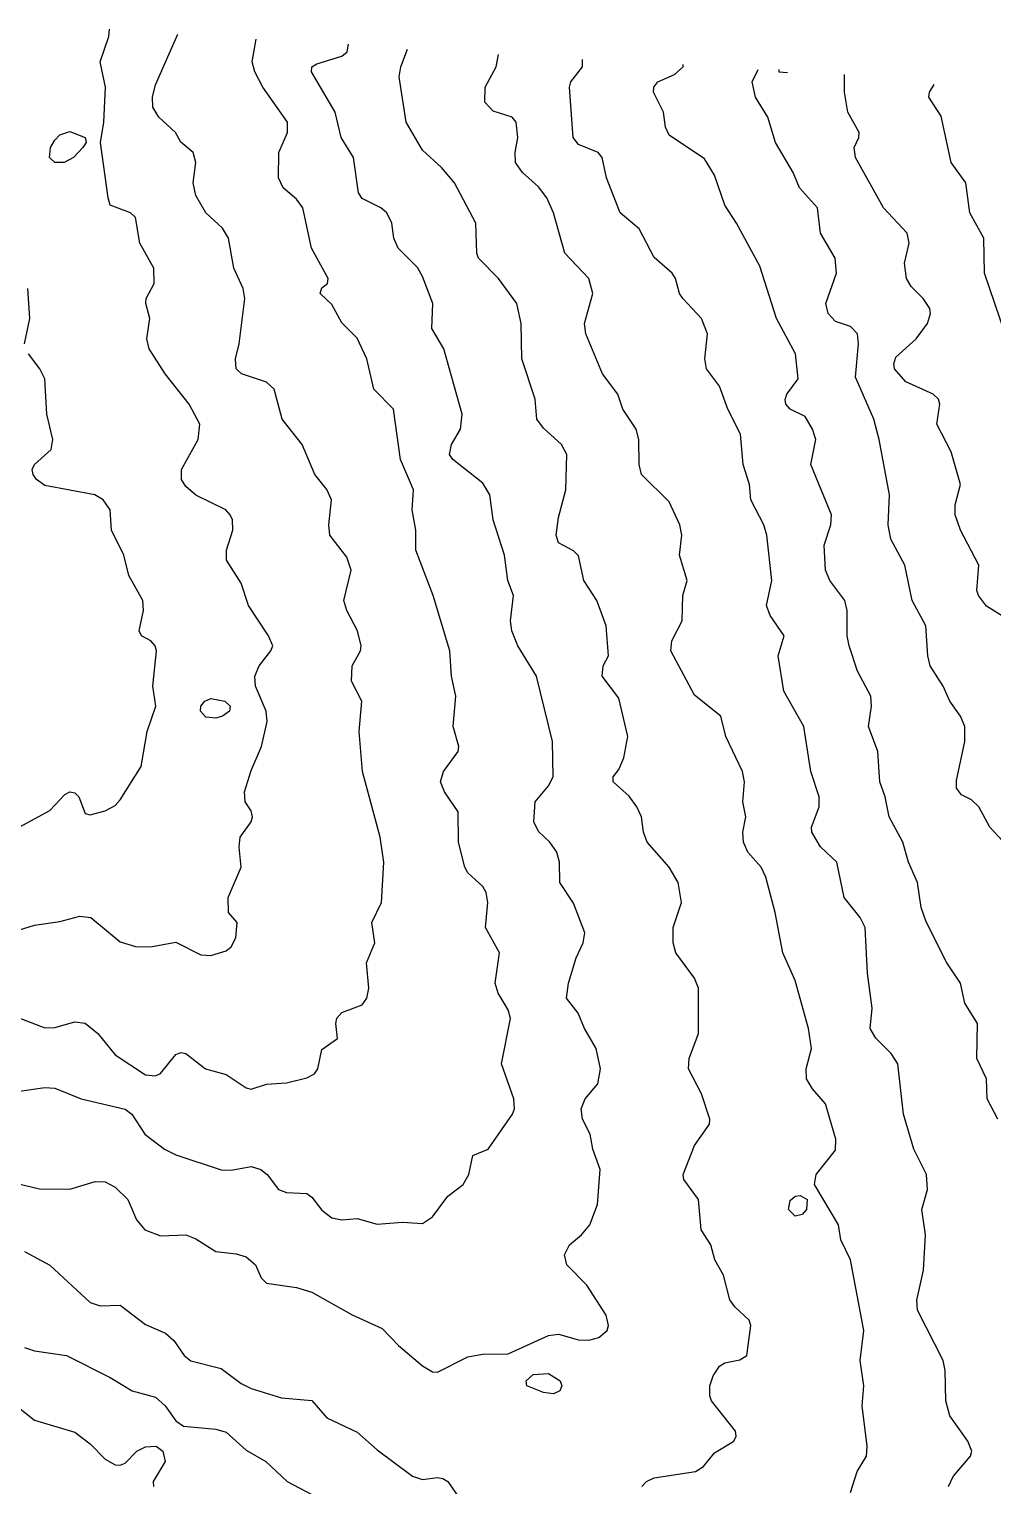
# Model space of a CAD drawing. Header units: inches. Extents: x 3311818 to 3313075, y 1372003 to 1372737.
# Drawn here: x 3312499.2 to 3312572.1, y 1372610.5 to 1372720.8 of the extents above; entities that cross this region are included whole.
import ezdxf

# ---------------------------------------------------------------- set-up
doc = ezdxf.new("R2010")
doc.units = ezdxf.units.IN
doc.header["$MEASUREMENT"] = 0

msp = doc.modelspace()

# ---------------------------------------------------------------- linework, layer by layer
for points, elevation in [([(3312497.31, 1372652.23), (3312499.59, 1372652.92), (3312501.5, 1372653.2), (3312503.02, 1372653.62), (3312503.85, 1372653.5), (3312506.07, 1372651.66), (3312507.22, 1372651.31), (3312508.36, 1372651.28), (3312510.27, 1372651.63), (3312512.17, 1372650.68), (3312512.93, 1372650.64), (3312514.08, 1372650.98), (3312514.46, 1372651.28), (3312514.83, 1372651.97), (3312514.91, 1372653.12), (3312514.26, 1372653.88), (3312514.24, 1372655.02), (3312515.22, 1372657.31), (3312515.07, 1372658.83), (3312515.14, 1372659.6), (3312515.98, 1372660.74), (3312516.08, 1372661.12), (3312515.98, 1372661.59), (3312515.52, 1372662.26), (3312515.48, 1372663.03), (3312515.98, 1372664.65), (3312516.76, 1372666.46), (3312517.18, 1372668.36), (3312517.12, 1372669.12), (3312516.3, 1372671.03), (3312516.26, 1372671.79), (3312516.58, 1372672.55), (3312517.47, 1372673.7), (3312517.61, 1372674.08), (3312517.28, 1372674.84), (3312515.78, 1372677.13), (3312515.22, 1372678.82), (3312514.11, 1372680.56), (3312514.1, 1372681.32), (3312514.59, 1372682.84), (3312514.56, 1372683.61), (3312514.39, 1372683.99), (3312514.05, 1372684.37), (3312511.79, 1372685.48), (3312511.03, 1372686.13), (3312510.7, 1372686.66), (3312510.71, 1372687.42), (3312511.97, 1372689.71), (3312512.09, 1372690.85), (3312511.29, 1372692.37), (3312509.46, 1372694.66), (3312508.25, 1372696.57), (3312508.09, 1372697.33), (3312508.31, 1372698.85), (3312508, 1372700), (3312508.03, 1372700.38), (3312508.65, 1372701.52), (3312508.61, 1372702.66), (3312507.55, 1372704.57), (3312507.22, 1372706.5), (3312506.84, 1372706.86), (3312505.31, 1372707.44), (3312505.15, 1372708), (3312504.58, 1372712.19), (3312504.84, 1372713.72), (3312504.96, 1372716.38), (3312504.55, 1372718.29), (3312505.2, 1372720.2), (3312505.27, 1372720.77)], 4478), ([(3312498.07, 1372646.05), (3312500.36, 1372645.15), (3312501.12, 1372645.18), (3312502.64, 1372645.61), (3312503.41, 1372645.51), (3312504.37, 1372644.73), (3312505.69, 1372643.12), (3312507.98, 1372641.6), (3312508.74, 1372641.53), (3312509.12, 1372641.69), (3312510.27, 1372643.14), (3312510.65, 1372643.3), (3312511.03, 1372643.22), (3312512.51, 1372642.06), (3312514.08, 1372641.62), (3312515.6, 1372640.61), (3312515.98, 1372640.5), (3312517.13, 1372640.9), (3312518.65, 1372640.99), (3312520.18, 1372641.38), (3312520.76, 1372641.68), (3312521.03, 1372642.06), (3312521.32, 1372643.51), (3312522.51, 1372644.35), (3312522.38, 1372645.49), (3312522.46, 1372645.88), (3312522.84, 1372646.31), (3312524.37, 1372646.89), (3312524.73, 1372647.4), (3312524.88, 1372648.16), (3312524.7, 1372650.07), (3312525.34, 1372651.59), (3312525.12, 1372653.12), (3312525.84, 1372654.64), (3312526.01, 1372657.69), (3312525.75, 1372659.6), (3312524.4, 1372664.55), (3312524.14, 1372667.6), (3312524.36, 1372669.89), (3312523.57, 1372671.41), (3312523.61, 1372672.55), (3312524.25, 1372673.7), (3312524.3, 1372674.08), (3312524.02, 1372675.22), (3312523.22, 1372676.75), (3312522.98, 1372677.51), (3312523.55, 1372679.8), (3312523.22, 1372680.78), (3312521.94, 1372682.46), (3312521.86, 1372683.23), (3312522.06, 1372685.13), (3312521.7, 1372685.92), (3312520.8, 1372687.04), (3312519.84, 1372689.32), (3312518.32, 1372691.23), (3312517.73, 1372693.52), (3312517.13, 1372694.05), (3312515.24, 1372694.66), (3312514.85, 1372695.04), (3312514.78, 1372695.8), (3312515.08, 1372696.95), (3312515.49, 1372700.38), (3312515.38, 1372701.14), (3312514.67, 1372702.66), (3312514.27, 1372704.95), (3312513.81, 1372705.71), (3312512.55, 1372706.86), (3312511.79, 1372708.18), (3312511.58, 1372709.14), (3312511.8, 1372710.67), (3312511.59, 1372711.43), (3312510.65, 1372712.21), (3312510.26, 1372712.95), (3312509, 1372714.1), (3312508.54, 1372714.86), (3312508.5, 1372715.62), (3312508.74, 1372716.56), (3312510.42, 1372720.39)], 4479), ([(3312498.45, 1372640.37), (3312500.36, 1372640.63), (3312501.12, 1372640.58), (3312503.11, 1372639.78), (3312506.45, 1372639), (3312506.95, 1372638.63), (3312507.94, 1372637.11), (3312509.42, 1372635.97), (3312510.27, 1372635.53), (3312513.7, 1372634.41), (3312514.46, 1372634.39), (3312515.98, 1372634.65), (3312516.71, 1372634.44), (3312517.18, 1372634.06), (3312518.04, 1372632.92), (3312518.65, 1372632.69), (3312520.18, 1372632.61), (3312520.56, 1372632.34), (3312521.32, 1372631.35), (3312522.08, 1372630.78), (3312522.84, 1372630.62), (3312523.99, 1372630.73), (3312525.51, 1372630.29), (3312527.42, 1372630.44), (3312528.94, 1372630.33), (3312529.7, 1372630.84), (3312530.85, 1372632.41), (3312532.03, 1372633.3), (3312532.46, 1372634.06), (3312532.75, 1372635.48), (3312533.9, 1372635.98), (3312535.75, 1372638.63), (3312535.9, 1372639.01), (3312535.86, 1372639.78), (3312534.91, 1372642.44), (3312535.59, 1372645.87), (3312535.42, 1372646.52), (3312534.67, 1372647.78), (3312534.44, 1372648.54), (3312534.76, 1372650.83), (3312533.7, 1372652.74), (3312533.89, 1372654.64), (3312533.76, 1372655.4), (3312533.51, 1372655.86), (3312532.37, 1372656.9), (3312532.15, 1372657.31), (3312531.66, 1372659.21), (3312531.63, 1372661.5), (3312530.61, 1372663.03), (3312530.31, 1372663.79), (3312530.54, 1372664.55), (3312531.64, 1372666.07), (3312531.68, 1372666.46), (3312531.27, 1372667.98), (3312531.47, 1372670.27), (3312531.15, 1372671.79), (3312531, 1372673.7), (3312529.76, 1372677.89), (3312528.44, 1372681.32), (3312528.43, 1372682.84), (3312528.16, 1372684.37), (3312528.27, 1372685.89), (3312527.27, 1372688.18), (3312526.74, 1372691.99), (3312525.27, 1372693.52), (3312524.74, 1372695.8), (3312523.99, 1372697.37), (3312522.84, 1372698.54), (3312522.08, 1372699.93), (3312521.21, 1372700.76), (3312521.32, 1372701.17), (3312521.76, 1372701.52), (3312521.81, 1372701.9), (3312520.55, 1372704.19), (3312519.9, 1372707.24), (3312519.41, 1372707.89), (3312518.4, 1372708.76), (3312518.05, 1372709.52), (3312518.07, 1372711.43), (3312518.74, 1372712.95), (3312518.74, 1372713.72), (3312516.87, 1372716.38), (3312516.25, 1372717.53), (3312516.06, 1372718.29), (3312516.36, 1372720.01)], 4480), ([(3312497.01, 1372633.68), (3312499.97, 1372632.97), (3312502.26, 1372632.95), (3312504.17, 1372633.52), (3312504.93, 1372633.5), (3312505.69, 1372633.09), (3312506.64, 1372632.15), (3312507.29, 1372630.63), (3312507.94, 1372629.87), (3312509.12, 1372629.41), (3312511.03, 1372629.49), (3312511.79, 1372629.19), (3312513.31, 1372628.22), (3312514.84, 1372628.05), (3312515.6, 1372627.81), (3312516.3, 1372627.2), (3312516.74, 1372626.22), (3312517.13, 1372625.82), (3312519.41, 1372625.49), (3312520.56, 1372625.15), (3312523.61, 1372623.43), (3312525.89, 1372622.38), (3312527.13, 1372621.1), (3312528.94, 1372619.56), (3312529.7, 1372619.11), (3312530.08, 1372619.08), (3312532.37, 1372620.24), (3312533.51, 1372620.45), (3312535.42, 1372620.47), (3312538.47, 1372621.87), (3312539.23, 1372621.97), (3312540.76, 1372621.53), (3312541.52, 1372621.52), (3312542.28, 1372621.7), (3312542.91, 1372622.24), (3312543.01, 1372622.63), (3312542.84, 1372623.39), (3312541.39, 1372625.67), (3312539.86, 1372627.2), (3312539.7, 1372627.96), (3312540.07, 1372628.72), (3312540.98, 1372629.49), (3312541.61, 1372630.25), (3312542.19, 1372631.77), (3312542.38, 1372634.44), (3312541.84, 1372635.97), (3312541.63, 1372637.11), (3312541.06, 1372638.25), (3312540.96, 1372639.01), (3312541.26, 1372639.78), (3312542.22, 1372640.92), (3312542.42, 1372642.06), (3312542.08, 1372643.59), (3312541.2, 1372645.11), (3312540.73, 1372646.26), (3312539.84, 1372647.4), (3312539.98, 1372648.54), (3312540.58, 1372650.45), (3312541.1, 1372651.59), (3312541.23, 1372652.35), (3312540.38, 1372654.59), (3312539.33, 1372656.17), (3312539.31, 1372657.69), (3312539.1, 1372658.45), (3312538.59, 1372659.21), (3312537.71, 1372660.02), (3312537.36, 1372660.74), (3312537.46, 1372662.26), (3312538.47, 1372663.48), (3312538.83, 1372664.17), (3312538.79, 1372666.84), (3312537.56, 1372671.79), (3312536.16, 1372674.08), (3312535.7, 1372675.22), (3312535.6, 1372675.98), (3312535.83, 1372677.89), (3312535.41, 1372679.03), (3312535.16, 1372680.94), (3312534.3, 1372683.61), (3312534.05, 1372685.51), (3312533.51, 1372686.38), (3312531.24, 1372688.18), (3312530.99, 1372688.56), (3312531.14, 1372689.32), (3312531.83, 1372690.47), (3312531.94, 1372691.61), (3312530.55, 1372696.57), (3312529.64, 1372698.09), (3312529.73, 1372700), (3312528.94, 1372702.04), (3312528.56, 1372702.72), (3312527.11, 1372704.19), (3312526.78, 1372704.95), (3312526.63, 1372706.09), (3312526.25, 1372706.86), (3312525.8, 1372707.24), (3312524.37, 1372707.94), (3312524.09, 1372708.38), (3312523.72, 1372711.05), (3312522.8, 1372712.57), (3312522.33, 1372714.48), (3312520.54, 1372717.53), (3312520.57, 1372717.91), (3312520.94, 1372718.14), (3312522.84, 1372718.73), (3312523.24, 1372719.05), (3312523.34, 1372719.62)], 4481), ([(3312545.54, 1372610.43), (3312545.89, 1372610.81), (3312546.47, 1372611.09), (3312549.59, 1372611.57), (3312550.2, 1372611.95), (3312551.05, 1372612.98), (3312552.51, 1372613.86), (3312552.68, 1372614.24), (3312552.63, 1372614.62), (3312550.82, 1372616.91), (3312550.68, 1372617.29), (3312550.69, 1372618.05), (3312550.94, 1372618.81), (3312551.43, 1372619.54), (3312551.81, 1372619.79), (3312552.95, 1372620.03), (3312553.49, 1372620.34), (3312553.8, 1372622.63), (3312553.67, 1372623.01), (3312552.57, 1372624.02), (3312552.19, 1372624.57), (3312551.72, 1372626.44), (3312551.06, 1372627.58), (3312550.75, 1372628.72), (3312550.02, 1372629.87), (3312549.83, 1372632.15), (3312548.72, 1372633.68), (3312548.67, 1372634.06), (3312549.52, 1372636.25), (3312550.67, 1372637.87), (3312550.69, 1372638.25), (3312550.06, 1372640.16), (3312549.06, 1372642.06), (3312549.11, 1372642.83), (3312549.83, 1372644.73), (3312549.84, 1372648.16), (3312549.53, 1372648.92), (3312548.11, 1372650.83), (3312547.9, 1372651.59), (3312547.9, 1372652.74), (3312548.53, 1372654.64), (3312548.28, 1372656.17), (3312547.62, 1372657.31), (3312545.95, 1372659.21), (3312545.66, 1372659.98), (3312545.52, 1372661.12), (3312545.17, 1372661.88), (3312544.57, 1372662.69), (3312543.38, 1372663.79), (3312543.38, 1372664.17), (3312543.81, 1372664.72), (3312544.19, 1372665.59), (3312544.48, 1372667.22), (3312543.81, 1372670.12), (3312542.53, 1372671.79), (3312542.61, 1372672.55), (3312543.03, 1372673.32), (3312542.85, 1372675.6), (3312542.13, 1372677.51), (3312541.15, 1372679.03), (3312540.76, 1372680.9), (3312540.38, 1372681.26), (3312539.23, 1372681.88), (3312539.05, 1372682.46), (3312539.23, 1372683.79), (3312539.78, 1372685.89), (3312539.86, 1372688.56), (3312539.47, 1372689.32), (3312538.09, 1372690.56), (3312537.59, 1372691.23), (3312537.46, 1372692.75), (3312536.46, 1372695.8), (3312536.42, 1372698.47), (3312536.07, 1372700), (3312534.7, 1372701.9), (3312533.18, 1372703.43), (3312533.05, 1372703.81), (3312532.99, 1372706.09), (3312531.37, 1372709.14), (3312530.39, 1372710.29), (3312528.94, 1372711.61), (3312527.7, 1372713.72), (3312527.18, 1372717.15), (3312527.31, 1372717.91), (3312527.81, 1372719.24)], 4482), ([(3312561.34, 1372609.98), (3312561.84, 1372611.57), (3312562.55, 1372612.72), (3312562.58, 1372613.48), (3312562.22, 1372616.53), (3312562.33, 1372618.05), (3312562.05, 1372619.96), (3312562.33, 1372622.24), (3312561.32, 1372627.58), (3312560.61, 1372629.1), (3312560.41, 1372630.25), (3312558.61, 1372633.3), (3312558.73, 1372634.06), (3312560.19, 1372635.9), (3312560.22, 1372636.73), (3312559.44, 1372639.4), (3312558.45, 1372640.54), (3312558.01, 1372641.3), (3312557.98, 1372642.06), (3312558.39, 1372643.59), (3312558.14, 1372645.11), (3312557.15, 1372648.73), (3312556.21, 1372650.83), (3312555.64, 1372653.88), (3312554.93, 1372656.55), (3312554.58, 1372657.31), (3312553.56, 1372658.45), (3312553.23, 1372659.21), (3312553.19, 1372659.98), (3312553.41, 1372661.12), (3312553.19, 1372662.26), (3312553.31, 1372663.79), (3312553.17, 1372664.55), (3312551.9, 1372667.22), (3312551.51, 1372668.74), (3312549.52, 1372670.33), (3312547.74, 1372673.7), (3312547.81, 1372674.46), (3312548.58, 1372675.98), (3312548.65, 1372677.89), (3312548.98, 1372679.03), (3312548.4, 1372680.94), (3312548.56, 1372682.46), (3312548.42, 1372683.23), (3312547.62, 1372684.99), (3312545.51, 1372687.04), (3312545.35, 1372687.8), (3312545.31, 1372689.71), (3312545.12, 1372690.47), (3312544.1, 1372691.99), (3312543.72, 1372693.14), (3312542.57, 1372694.66), (3312541.31, 1372697.71), (3312541.19, 1372698.47), (3312541.82, 1372700.76), (3312541.53, 1372701.9), (3312539.72, 1372703.81), (3312538.85, 1372706.86), (3312538.34, 1372708), (3312537.71, 1372708.82), (3312536.52, 1372709.91), (3312535.99, 1372710.67), (3312535.96, 1372711.43), (3312536.16, 1372712.57), (3312536.02, 1372713.72), (3312535.73, 1372714.1), (3312534.28, 1372714.55), (3312533.67, 1372715.24), (3312533.69, 1372716.38), (3312534.51, 1372717.91), (3312534.7, 1372718.86)], 4483), ([(3312568.75, 1372610.43), (3312569.1, 1372611.19), (3312570.41, 1372612.72), (3312570.5, 1372613.1), (3312570.2, 1372613.86), (3312568.84, 1372615.77), (3312568.54, 1372616.91), (3312568.49, 1372619.2), (3312568.33, 1372619.96), (3312566.41, 1372623.77), (3312566.34, 1372624.53), (3312566.85, 1372626.82), (3312567.01, 1372629.49), (3312566.74, 1372631.39), (3312567.15, 1372632.92), (3312567.08, 1372634.06), (3312566.13, 1372635.97), (3312565.34, 1372638.63), (3312564.9, 1372642.44), (3312564.41, 1372643.21), (3312563.24, 1372644.37), (3312562.82, 1372645.11), (3312562.97, 1372646.64), (3312562.62, 1372649.3), (3312562.43, 1372652.74), (3312562.06, 1372653.5), (3312560.86, 1372655.02), (3312560.3, 1372657.69), (3312559.05, 1372658.87), (3312558.41, 1372659.98), (3312558.39, 1372660.36), (3312558.97, 1372661.88), (3312558.96, 1372662.64), (3312558.33, 1372664.55), (3312557.81, 1372667.98), (3312556.29, 1372670.65), (3312555.85, 1372673.32), (3312556.31, 1372674.84), (3312555.26, 1372676.37), (3312554.97, 1372677.13), (3312555.37, 1372679.03), (3312555, 1372682.46), (3312554.76, 1372683.23), (3312553.78, 1372685.13), (3312553.69, 1372686.28), (3312553.21, 1372687.8), (3312553.01, 1372690.09), (3312552.04, 1372691.99), (3312551.43, 1372693.73), (3312550.43, 1372695.04), (3312550.3, 1372695.8), (3312550.51, 1372697.71), (3312550.05, 1372698.85), (3312548.64, 1372700.38), (3312548.4, 1372700.76), (3312548.1, 1372701.9), (3312547.83, 1372702.28), (3312546.47, 1372703.47), (3312545.33, 1372705.66), (3312543.9, 1372706.86), (3312542.86, 1372709.52), (3312542.55, 1372711.05), (3312542.23, 1372711.43), (3312540.76, 1372712.04), (3312540.35, 1372712.57), (3312540.06, 1372716.38), (3312540.18, 1372716.77), (3312541.06, 1372717.91), (3312541.05, 1372718.48)], 4484), ([(3312572.48, 1372638.25), (3312571.66, 1372639.78), (3312571.63, 1372641.3), (3312570.89, 1372642.83), (3312570.95, 1372645.49), (3312569.97, 1372647.02), (3312569.65, 1372648.54), (3312568.61, 1372650.07), (3312567.05, 1372653.18), (3312566.68, 1372654.26), (3312566.4, 1372656.17), (3312565.72, 1372657.69), (3312565.3, 1372659.21), (3312564.25, 1372661.12), (3312563.96, 1372662.64), (3312563.56, 1372663.79), (3312563.41, 1372666.07), (3312562.69, 1372667.98), (3312562.92, 1372669.51), (3312562.88, 1372670.27), (3312561.86, 1372672.17), (3312561.22, 1372674.08), (3312561.08, 1372674.84), (3312561.09, 1372676.75), (3312560.9, 1372677.51), (3312559.77, 1372679.03), (3312559.45, 1372679.8), (3312559.35, 1372681.7), (3312559.84, 1372683.23), (3312559.9, 1372683.99), (3312558.33, 1372687.8), (3312558.7, 1372689.71), (3312558.46, 1372690.47), (3312557.91, 1372691.45), (3312556.76, 1372692), (3312556.44, 1372692.37), (3312556.38, 1372692.72), (3312556.52, 1372693.14), (3312557.36, 1372694.28), (3312557.17, 1372696.18), (3312555.74, 1372698.85), (3312554.48, 1372702.82), (3312552.71, 1372706.09), (3312551.81, 1372707.43), (3312551.05, 1372709.72), (3312550.28, 1372710.95), (3312547.62, 1372712.75), (3312547.34, 1372713.34), (3312547.17, 1372714.48), (3312546.43, 1372716), (3312546.44, 1372716.38), (3312546.76, 1372716.77), (3312548, 1372717.34), (3312548.67, 1372717.91), (3312548.67, 1372718.1)], 4485), ([(3312573.15, 1372658.95), (3312571.87, 1372660.36), (3312571.03, 1372661.88), (3312570.49, 1372662.41), (3312569.72, 1372662.8), (3312569.34, 1372663.31), (3312569.34, 1372663.89), (3312569.98, 1372666.84), (3312569.97, 1372667.98), (3312569.65, 1372668.74), (3312568.84, 1372669.89), (3312568.35, 1372671.03), (3312567.37, 1372672.55), (3312567.17, 1372673.32), (3312567.03, 1372675.6), (3312566, 1372677.51), (3312565.43, 1372680.18), (3312564.39, 1372682.15), (3312564.19, 1372683.23), (3312564.27, 1372685.51), (3312563.5, 1372689.71), (3312563.09, 1372691.23), (3312561.72, 1372694.42), (3312561.93, 1372696.95), (3312561.85, 1372697.71), (3312561.34, 1372698.25), (3312560.19, 1372698.63), (3312559.64, 1372699.23), (3312559.47, 1372700), (3312560.28, 1372702.28), (3312560.18, 1372703.43), (3312559.07, 1372705.33), (3312558.83, 1372707.24), (3312557.48, 1372708.76), (3312556.99, 1372709.91), (3312555.65, 1372712.19), (3312555.07, 1372714.1), (3312554.13, 1372715.62), (3312553.89, 1372716.77), (3312554.34, 1372717.72)], 4486), ([(3312555.9, 1372717.72), (3312555.9, 1372717.53), (3312556.57, 1372717.49)], 4486), ([(3312573.15, 1372676.12), (3312571.63, 1372677.09), (3312571.01, 1372677.89), (3312570.9, 1372678.27), (3312571.04, 1372680.18), (3312569.66, 1372682.84), (3312569.26, 1372683.99), (3312569.25, 1372684.75), (3312569.66, 1372686.28), (3312568.96, 1372688.77), (3312567.87, 1372690.85), (3312568.1, 1372692.37), (3312567.98, 1372692.75), (3312567.59, 1372693.14), (3312565.53, 1372694.06), (3312564.66, 1372695.04), (3312564.6, 1372695.42), (3312564.77, 1372695.92), (3312566.31, 1372697.33), (3312567.16, 1372698.47), (3312567.39, 1372699.23), (3312567.33, 1372699.61), (3312566.84, 1372700.38), (3312565.91, 1372701.29), (3312565.57, 1372701.9), (3312565.42, 1372703.05), (3312565.78, 1372704.57), (3312565.63, 1372705.33), (3312563.82, 1372707.24), (3312561.71, 1372711.05), (3312561.61, 1372711.81), (3312561.96, 1372712.57), (3312561.98, 1372712.95), (3312561.12, 1372714.48), (3312560.87, 1372716), (3312560.88, 1372717.34)], 4487), ([(3312573.04, 1372697.71), (3312571.48, 1372702.28), (3312571.41, 1372704.95), (3312570.36, 1372706.86), (3312570.07, 1372709.14), (3312568.96, 1372710.67), (3312568.2, 1372714.17), (3312567.27, 1372715.62), (3312567.3, 1372716), (3312567.66, 1372716.58)], 4488), ([(3312501.82, 1372710.67), (3312501.12, 1372710.68), (3312500.71, 1372711.05), (3312500.79, 1372711.81), (3312501.12, 1372712.37), (3312501.5, 1372712.76), (3312502.26, 1372713.03), (3312503.41, 1372712.57), (3312503.49, 1372712.19), (3312503.24, 1372711.81), (3312502.54, 1372711.05), (3312501.82, 1372710.67)], 4478), ([(3312498.82, 1372696.95), (3312499.24, 1372698.85), (3312499.07, 1372701.14)], 4477), ([(3312498.42, 1372660.36), (3312500.74, 1372661.61), (3312501.88, 1372662.83), (3312502.26, 1372663.03), (3312502.64, 1372662.94), (3312502.93, 1372662.64), (3312503.41, 1372661.37), (3312503.79, 1372661.27), (3312504.93, 1372661.58), (3312505.69, 1372662), (3312506.07, 1372662.41), (3312507.65, 1372664.93), (3312508.11, 1372667.6), (3312508.76, 1372669.51), (3312508.54, 1372671.03), (3312508.81, 1372673.7), (3312508.71, 1372674.08), (3312508.39, 1372674.46), (3312507.69, 1372674.84), (3312507.5, 1372675.22), (3312507.84, 1372676.75), (3312507.79, 1372677.51), (3312506.73, 1372679.41), (3312506.34, 1372680.94), (3312505.4, 1372682.84), (3312505.31, 1372684.37), (3312504.79, 1372685.13), (3312504.15, 1372685.51), (3312500.36, 1372686.21), (3312499.73, 1372686.66), (3312499.47, 1372687.04), (3312499.41, 1372687.42), (3312499.58, 1372687.8), (3312500.85, 1372688.94), (3312500.97, 1372689.71), (3312500.52, 1372691.61), (3312500.37, 1372694.28), (3312499.99, 1372695.04), (3312499.12, 1372696.18)], 4477), ([(3312513.8, 1372668.74), (3312513.31, 1372668.61), (3312512.55, 1372668.68), (3312512.14, 1372669.12), (3312512.18, 1372669.51), (3312512.48, 1372669.89), (3312512.93, 1372670.09), (3312513.98, 1372669.89), (3312514.38, 1372669.51), (3312514.34, 1372669.12), (3312513.8, 1372668.74)], 4478), ([(3312557.68, 1372631.01), (3312557.15, 1372630.9), (3312556.63, 1372631.39), (3312556.76, 1372632.09), (3312557.15, 1372632.4), (3312557.53, 1372632.47), (3312558.04, 1372632.15), (3312558.01, 1372631.39), (3312557.68, 1372631.01)], 4483), ([(3312498.83, 1372628.22), (3312500.74, 1372627.18), (3312503.79, 1372624.36), (3312504.55, 1372624.11), (3312506.07, 1372624.16), (3312507.98, 1372622.69), (3312509.5, 1372622.04), (3312510.12, 1372621.48), (3312510.91, 1372620.34), (3312511.41, 1372619.94), (3312513.7, 1372619.36), (3312515.22, 1372618.22), (3312515.98, 1372617.84), (3312518.27, 1372617.14), (3312520.56, 1372616.93), (3312521.7, 1372615.64), (3312523.99, 1372614.53), (3312525.51, 1372613.2), (3312528.18, 1372611.2), (3312528.94, 1372610.95), (3312530.08, 1372611.12), (3312530.47, 1372611.04), (3312530.85, 1372610.8), (3312532.18, 1372608.9)], 4482), ([(3312498.83, 1372620.95), (3312499.59, 1372620.69), (3312502, 1372620.34), (3312505.31, 1372618.68), (3312506.98, 1372617.67), (3312508.74, 1372617.18), (3312509.48, 1372616.53), (3312510.27, 1372615.4), (3312510.86, 1372615), (3312513.31, 1372614.77), (3312514.08, 1372614.55), (3312515.6, 1372613.19), (3312517.08, 1372612.33), (3312518.71, 1372610.81), (3312520.56, 1372609.83)], 4483), ([(3312539.33, 1372617.67), (3312538.85, 1372617.45), (3312538.09, 1372617.54), (3312536.85, 1372618.05), (3312536.78, 1372618.43), (3312537.33, 1372618.92), (3312538.47, 1372618.98), (3312539.35, 1372618.43), (3312539.48, 1372618.05), (3312539.33, 1372617.67)], 4482), ([(3312497.27, 1372617.29), (3312499.59, 1372615.46), (3312502.64, 1372614.53), (3312503.79, 1372613.65), (3312504.93, 1372612.5), (3312505.69, 1372612.08), (3312506.07, 1372612.04), (3312506.45, 1372612.2), (3312507.33, 1372613.1), (3312507.98, 1372613.44), (3312508.79, 1372613.48), (3312509.3, 1372613.1), (3312509.48, 1372612.33), (3312508.56, 1372610.81), (3312508.6, 1372610.43)], 4484)]:
    msp.add_lwpolyline(points, dxfattribs=dict(elevation=elevation))

doc.saveas('drawing.dxf')
